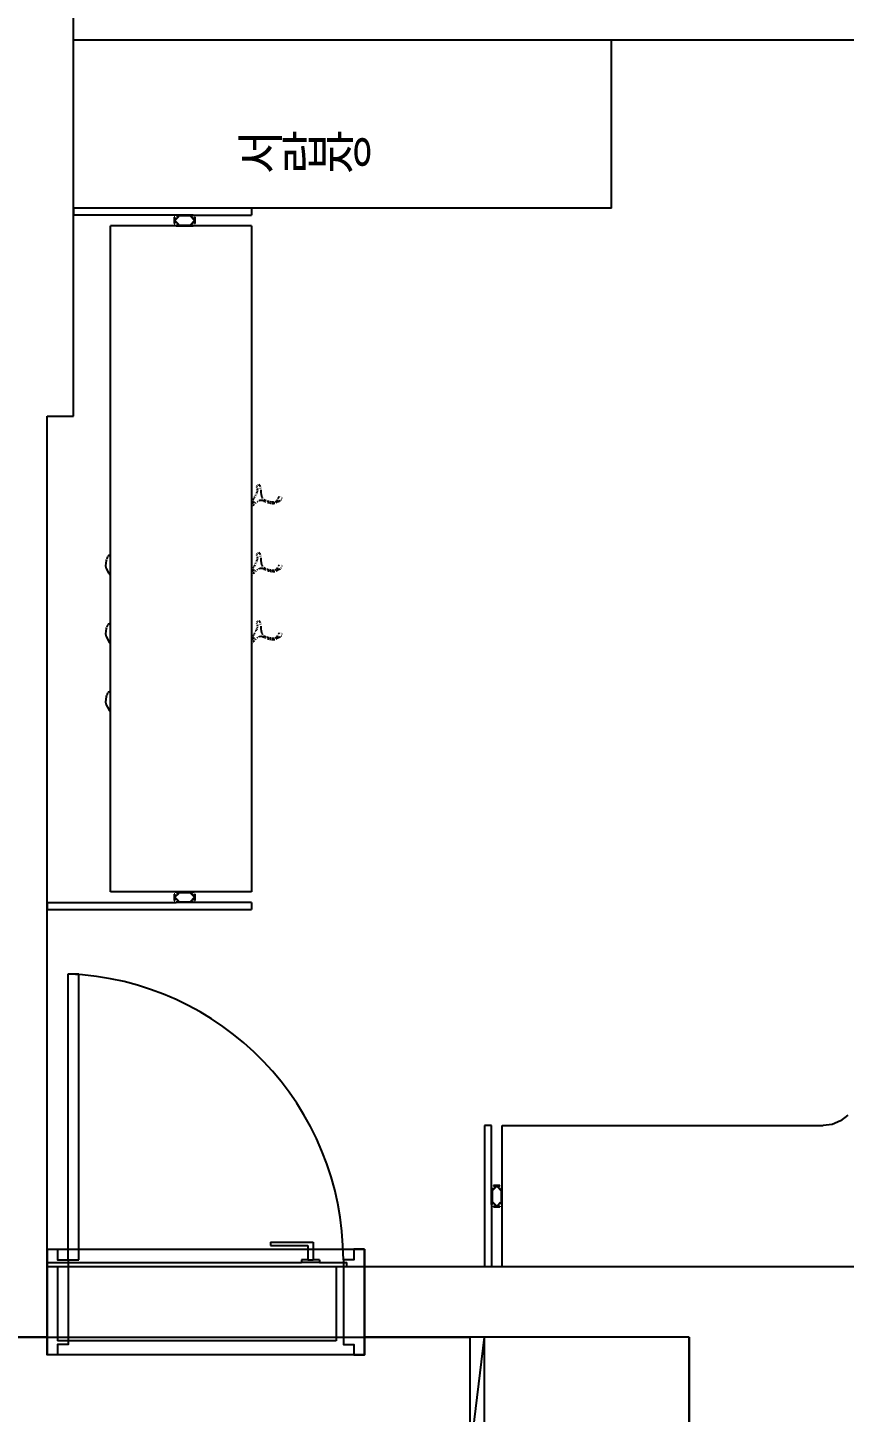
# Model space of a CAD drawing. Header units: millimetres. Extents: x -41292 to 298682, y -22072 to 33155.
# Drawn here: x 33990 to 36305, y 7818 to 11742 of the extents above; entities that cross this region are included whole.
import ezdxf

# ---------------------------------------------------------------- set-up
doc = ezdxf.new("R2010")
doc.units = ezdxf.units.MM
for name, color, linetype in [('0-ELC TEXT', 7, 'Continuous'), ('가구', 8, 'Continuous'), ('벽1', 2, 'Continuous'), ('창호', 4, 'Continuous'), ('틀', 8, 'Continuous')]:
    doc.layers.add(name, color=color, linetype=linetype)
doc.styles.add('코레일둥고', font='@Microsoft JhengHei Light.ttf')

# ---------------------------------------------------------------- blocks, each defined once
blk = doc.blocks.new('AHSISHEUD')
for p, q in [((34747, 29354.4), (34747, 29425.6)), ((34747, 28878.7), (34747, 29354.4)), ((36272, 29354.4), (34747, 29354.4)), ((37287, 29354.4), (36272, 29354.4)), ((36272, 28878.7), (36272, 29354.4)), ((35252, 28878.7), (34747, 28878.7)), ((34747, 28878.7), (34747, 28858.7)), ((34747, 28288.7), (34747, 28858.7)), ((35038.3, 28858.7), (34747, 28858.7)), ((35034.3, 28852.7), (35032.3, 28852.7)), ((35032.3, 28852.7), (35032.3, 28834.7)), ((35034.3, 28846.7), (35034.3, 28852.7)), ((35036.3, 28846.7), (35034.3, 28846.7)), ((35034.3, 28845.7), (35034.3, 28846.7)), ((35034.3, 28845.7), (35036.3, 28845.7)), ((35034.3, 28841.7), (35034.3, 28845.7)), ((35036.3, 28841.7), (35034.3, 28841.7)), ((35034.3, 28840.7), (35036.3, 28840.7)), ((35034.3, 28834.7), (35034.3, 28840.7)), ((35044.3, 28854.7), (35036.3, 28846.7)), ((35036.3, 28845.7), (35045.3, 28854.7)), ((35045.3, 28832.7), (35036.3, 28841.7)), ((35036.3, 28840.7), (35044.3, 28832.7)), ((35038.3, 28856.7), (35038.3, 28858.7)), ((35086.3, 28858.7), (35038.3, 28858.7)), ((35044.3, 28856.7), (35038.3, 28856.7)), ((35044.3, 28856.7), (35044.3, 28854.7)), ((35045.3, 28854.7), (35045.3, 28856.7)), ((35079.3, 28856.7), (35045.3, 28856.7)), ((35079.3, 28856.7), (35079.3, 28854.7)), ((35088.3, 28845.7), (35079.3, 28854.7)), ((35079.3, 28832.7), (35088.3, 28841.7)), ((35080.3, 28854.7), (35080.3, 28856.7)), ((35086.3, 28856.7), (35080.3, 28856.7)), ((35088.3, 28846.7), (35080.3, 28854.7)), ((35088.3, 28840.7), (35080.3, 28832.7)), ((35086.3, 28858.7), (35086.3, 28856.7)), ((35086.3, 28858.7), (35252, 28858.7)), ((35088.3, 28846.7), (35090.3, 28846.7)), ((35090.3, 28845.7), (35088.3, 28845.7)), ((35088.3, 28841.7), (35090.3, 28841.7)), ((35090.3, 28840.7), (35088.3, 28840.7)), ((35090.3, 28846.7), (35090.3, 28852.7)), ((35090.3, 28852.7), (35092.3, 28852.7)), ((35090.3, 28841.7), (35090.3, 28845.7)), ((35090.3, 28834.7), (35090.3, 28840.7)), ((35092.3, 28834.7), (35092.3, 28852.7)), ((35252, 28878.7), (35252, 28858.7)), ((36272, 28878.7), (35252, 28878.7)), ((35038.3, 28828.7), (34852, 28828.7)), ((34852, 27896.5), (34852, 28828.7)), ((35032.3, 28834.7), (35034.3, 28834.7)), ((35038.3, 28828.7), (35038.3, 28830.7)), ((35038.3, 28830.7), (35044.3, 28830.7)), ((35038.3, 28828.7), (35086.3, 28828.7)), ((35044.3, 28830.7), (35044.3, 28832.7)), ((35045.3, 28832.7), (35045.3, 28830.7)), ((35045.3, 28830.7), (35079.3, 28830.7)), ((35079.3, 28830.7), (35079.3, 28832.7)), ((35080.3, 28832.7), (35080.3, 28830.7)), ((35080.3, 28830.7), (35086.3, 28830.7)), ((35086.3, 28830.7), (35086.3, 28828.7)), ((35252, 28828.7), (35086.3, 28828.7)), ((35092.3, 28834.7), (35090.3, 28834.7)), ((35252, 28828.7), (35252, 28045.7)), ((34672, 28288.7), (34747, 28288.7)), ((34672, 26910.7), (34672, 28288.7)), ((35276.7, 28089.2), (35272, 28095.5)), ((35258.6, 28056.5), (35257.6, 28054.8)), ((35260.8, 28060.6), (35259.1, 28057.5)), ((35263, 28065.1), (35262.2, 28063.5)), ((35264, 28067.3), (35263.9, 28067)), ((35264.9, 28069.3), (35264.4, 28068.2)), ((35266.6, 28073.7), (35265.6, 28071)), ((35267, 28092.1), (35265.7, 28091.1)), ((35265.7, 28091.1), (35265.8, 28091)), ((35266.2, 28089.8), (35267.2, 28087.3)), ((35267.5, 28076), (35267.1, 28075.1)), ((35267.8, 28078.3), (35267.5, 28076)), ((35267.9, 28085.5), (35268, 28085.4)), ((35268.6, 28083.7), (35268, 28079.8)), ((35269.4, 28093.7), (35268.3, 28092.9)), ((35277.8, 28084.6), (35277.4, 28086.3)), ((35279, 28073.6), (35278.7, 28080.4)), ((35280, 28065.8), (35279, 28073.6)), ((35282.2, 28058.2), (35280, 28065.8)), ((35282.4, 28057.9), (35282.2, 28058.2)), ((35284.2, 28055.7), (35282.7, 28057.6)), ((35326.7, 28055.6), (35326.4, 28055)), ((35329.6, 28060.2), (35327.5, 28057.1)), ((35330.3, 28061.2), (35329.9, 28060.6)), ((35335.3, 28062.6), (35335.3, 28062.6)), ((35338.9, 28057), (35339, 28057.9)), ((35252, 28045.7), (35252.8, 28046.4)), ((35254.3, 28045.8), (35252, 28044.7)), ((35252, 28045.7), (35252, 28044.7)), ((35252, 28044.7), (35252, 28043.5)), ((35252, 28043.5), (35256.7, 28043.3)), ((35252, 28043.5), (35252, 28031)), ((35252, 28031), (35254.4, 28033.7)), ((35252, 28031), (35252, 27852.7)), ((35254.3, 28048.7), (35252.8, 28046.4)), ((35252.8, 28046.4), (35253.2, 28046.7)), ((35253.2, 28046.7), (35255.9, 28046.8)), ((35254.7, 28049.3), (35254.3, 28048.7)), ((35255.9, 28046.8), (35254.3, 28045.8)), ((35259.9, 28044.8), (35254.3, 28045.8)), ((35254.3, 28045.8), (35256.7, 28043.3)), ((35257, 28053.5), (35255.6, 28051.1)), ((35255.9, 28046.8), (35259.9, 28044.8)), ((35256.6, 28036.2), (35257, 28036.8)), ((35257, 28036.8), (35258.1, 28037.7)), ((35258.6, 28038.3), (35259.7, 28039.3)), ((35263.1, 28042.5), (35264.8, 28044.1)), ((35267.7, 28046.9), (35268.4, 28047.6)), ((35268.4, 28047.6), (35270, 28048.5)), ((35272.3, 28049.9), (35273.6, 28050.6)), ((35274, 28050.8), (35275.2, 28051.5)), ((35275.2, 28051.5), (35277.1, 28051.4)), ((35278.4, 28051.3), (35281.3, 28051)), ((35282.1, 28051), (35282.9, 28050.9)), ((35282.9, 28050.9), (35286.3, 28049.1)), ((35287, 28052), (35286.7, 28052.3)), ((35290.2, 28050.3), (35287, 28052)), ((35287.5, 28048.4), (35289.7, 28047.2)), ((35289.7, 28047.2), (35289.8, 28047.2)), ((35292.8, 28048.9), (35290.4, 28050.1)), ((35291, 28046.7), (35292.5, 28046.1)), ((35294, 28048.2), (35293.9, 28048.2)), ((35297.6, 28047.5), (35295.7, 28047.9)), ((35296.6, 28044.5), (35296.9, 28044.4)), ((35296.9, 28044.4), (35298, 28044.2)), ((35298.5, 28044.1), (35298.6, 28044.1)), ((35299.7, 28047.1), (35298.6, 28047.3)), ((35299.1, 28044), (35301.2, 28043.7)), ((35301.5, 28046.7), (35299.9, 28047)), ((35301.5, 28043.6), (35302.5, 28043.5)), ((35303.9, 28046.2), (35303.8, 28046.2)), ((35306.1, 28045.7), (35304, 28046.1)), ((35304.1, 28043.2), (35305.3, 28043)), ((35305.9, 28042.9), (35306.3, 28042.8)), ((35306.7, 28045.6), (35306.6, 28045.6)), ((35309.2, 28045.1), (35308, 28045.3)), ((35308.5, 28042.5), (35308.6, 28042.5)), ((35308.7, 28042.4), (35310, 28042.2)), ((35309.4, 28045.1), (35309.2, 28045.1)), ((35312.2, 28045), (35310.3, 28045.1)), ((35311.3, 28042), (35312.2, 28041.9)), ((35312.2, 28041.9), (35314, 28042)), ((35313.7, 28045), (35312.7, 28045)), ((35314.6, 28042), (35315.3, 28042.1)), ((35316.3, 28044.9), (35315.3, 28044.9)), ((35315.4, 28042.1), (35318, 28042.2)), ((35317.2, 28045), (35317, 28044.9)), ((35317, 28044.9), (35317, 28044.9)), ((35320.5, 28046.9), (35318.5, 28045.7)), ((35321.5, 28047.5), (35320.6, 28047)), ((35321.4, 28043.6), (35325.9, 28047.1)), ((35323.9, 28048.8), (35323, 28048.3)), ((35325.7, 28053.3), (35323.9, 28048.8)), ((35325.9, 28047.1), (35326.8, 28047.4)), ((35327.3, 28047.6), (35329.6, 28048.6)), ((35330.4, 28048.9), (35333, 28049.9)), ((35333, 28049.9), (35333.4, 28050.2)), ((35336.2, 28052.6), (35336.6, 28052.9)), ((35267, 27899.1), (35265.7, 27898.1)), ((35269.4, 27900.7), (35268.3, 27899.9)), ((35276.7, 27896.2), (35272, 27902.5)), ((34839.6, 27880.5), (34838, 27865)), ((34838, 27865), (34839.6, 27857.3)), ((34840.8, 27883.3), (34839.6, 27880.5)), ((34842.8, 27887.7), (34841.1, 27883.9)), ((34844.7, 27890.2), (34842.8, 27887.7)), ((34847.6, 27893.9), (34845.5, 27891.1)), ((34850.2, 27895.4), (34847.6, 27893.9)), ((34852, 27896.5), (34850.5, 27895.6)), ((34852, 27837.4), (34852, 27896.5)), ((35257, 27860.5), (35255.6, 27858.1)), ((35258.6, 27863.5), (35257.6, 27861.8)), ((35260.8, 27867.6), (35259.1, 27864.5)), ((35263, 27872.1), (35262.2, 27870.5)), ((35264, 27874.3), (35263.9, 27874)), ((35264.9, 27876.3), (35264.4, 27875.2)), ((35266.6, 27880.7), (35265.6, 27878)), ((35265.7, 27898.1), (35265.8, 27898)), ((35266.2, 27896.8), (35267.2, 27894.3)), ((35267.5, 27883), (35267.1, 27882.1)), ((35267.8, 27885.3), (35267.5, 27883)), ((35267.9, 27892.5), (35268, 27892.4)), ((35268.6, 27890.7), (35268, 27886.8)), ((35277.8, 27891.6), (35277.4, 27893.3)), ((35279, 27880.6), (35278.7, 27887.4)), ((35280, 27872.8), (35279, 27880.6)), ((35282.2, 27865.2), (35280, 27872.8)), ((35282.4, 27864.9), (35282.2, 27865.2)), ((35284.2, 27862.7), (35282.7, 27864.6)), ((35287, 27859), (35286.7, 27859.3)), ((35325.7, 27860.3), (35323.9, 27855.8)), ((35326.7, 27862.6), (35326.4, 27862)), ((35329.6, 27867.2), (35327.5, 27864.1)), ((35330.3, 27868.2), (35329.9, 27867.6)), ((35335.3, 27869.6), (35335.3, 27869.6)), ((35336.2, 27859.6), (35336.6, 27859.9)), ((35338.9, 27864), (35339, 27864.9)), ((34839.6, 27857.3), (34846.7, 27843.4)), ((34846.7, 27843.4), (34848.9, 27840.9)), ((34849, 27840.8), (34852, 27837.4)), ((34852, 27703.5), (34852, 27837.4)), ((35252, 27852.7), (35252.8, 27853.4)), ((35254.3, 27852.8), (35252, 27851.7)), ((35252, 27852.7), (35252, 27851.7)), ((35252, 27851.7), (35252, 27850.5)), ((35252, 27850.5), (35256.7, 27850.3)), ((35252, 27850.5), (35252, 27838)), ((35252, 27838), (35254.4, 27840.7)), ((35252, 27838), (35252, 27659.7)), ((35254.3, 27855.7), (35252.8, 27853.4)), ((35252.8, 27853.4), (35253.2, 27853.7)), ((35253.2, 27853.7), (35255.9, 27853.8)), ((35254.7, 27856.3), (35254.3, 27855.7)), ((35255.9, 27853.8), (35254.3, 27852.8)), ((35259.9, 27851.8), (35254.3, 27852.8)), ((35254.3, 27852.8), (35256.7, 27850.3)), ((35255.9, 27853.8), (35259.9, 27851.8)), ((35256.6, 27843.2), (35257, 27843.8)), ((35257, 27843.8), (35258.1, 27844.7)), ((35258.6, 27845.3), (35259.7, 27846.3)), ((35263.1, 27849.5), (35264.8, 27851.1)), ((35267.7, 27853.9), (35268.4, 27854.6)), ((35268.4, 27854.6), (35270, 27855.5)), ((35272.3, 27856.9), (35273.6, 27857.6)), ((35274, 27857.8), (35275.2, 27858.5)), ((35275.2, 27858.5), (35277.1, 27858.4)), ((35278.4, 27858.3), (35281.3, 27858)), ((35282.1, 27858), (35282.9, 27857.9)), ((35282.9, 27857.9), (35286.3, 27856.1)), ((35290.2, 27857.3), (35287, 27859)), ((35287.5, 27855.4), (35289.7, 27854.2)), ((35289.7, 27854.2), (35289.8, 27854.2)), ((35292.8, 27855.9), (35290.4, 27857.1)), ((35291, 27853.7), (35292.5, 27853.1)), ((35294, 27855.2), (35293.9, 27855.2)), ((35297.6, 27854.5), (35295.7, 27854.9)), ((35296.6, 27851.5), (35296.9, 27851.4)), ((35296.9, 27851.4), (35298, 27851.2)), ((35298.5, 27851.1), (35298.6, 27851.1)), ((35299.7, 27854.1), (35298.6, 27854.3)), ((35299.1, 27851), (35301.2, 27850.7)), ((35301.5, 27853.7), (35299.9, 27854)), ((35301.5, 27850.6), (35302.5, 27850.5)), ((35303.9, 27853.2), (35303.8, 27853.2)), ((35306.1, 27852.7), (35304, 27853.1)), ((35304.1, 27850.2), (35305.3, 27850)), ((35305.9, 27849.9), (35306.3, 27849.8)), ((35306.7, 27852.6), (35306.6, 27852.6)), ((35309.2, 27852.1), (35308, 27852.3)), ((35308.5, 27849.5), (35308.6, 27849.5)), ((35308.7, 27849.4), (35310, 27849.2)), ((35309.4, 27852.1), (35309.2, 27852.1)), ((35312.2, 27852), (35310.3, 27852.1)), ((35311.3, 27849), (35312.2, 27848.9)), ((35312.2, 27848.9), (35314, 27849)), ((35313.7, 27852), (35312.7, 27852)), ((35314.6, 27849), (35315.3, 27849.1)), ((35316.3, 27851.9), (35315.3, 27851.9)), ((35315.4, 27849.1), (35318, 27849.2)), ((35317.2, 27852), (35317, 27851.9)), ((35317, 27851.9), (35317, 27851.9)), ((35320.5, 27853.9), (35318.5, 27852.7)), ((35321.5, 27854.5), (35320.6, 27854)), ((35321.4, 27850.6), (35325.9, 27854.1)), ((35323.9, 27855.8), (35323, 27855.3)), ((35325.9, 27854.1), (35326.8, 27854.4)), ((35327.3, 27854.6), (35329.6, 27855.6)), ((35330.4, 27855.9), (35333, 27856.9)), ((35333, 27856.9), (35333.4, 27857.2)), ((34850.2, 27702.4), (34847.6, 27700.9)), ((34852, 27703.5), (34850.5, 27702.6)), ((34852, 27644.4), (34852, 27703.5)), ((35267, 27706.1), (35265.7, 27705.1)), ((35265.7, 27705.1), (35265.8, 27705)), ((35266.2, 27703.8), (35267.2, 27701.3)), ((35269.4, 27707.7), (35268.3, 27706.9)), ((35276.7, 27703.2), (35272, 27709.5)), ((34839.6, 27687.5), (34838, 27672)), ((34838, 27672), (34839.6, 27664.3)), ((34840.8, 27690.3), (34839.6, 27687.5)), ((34839.6, 27664.3), (34846.7, 27650.4)), ((34842.8, 27694.7), (34841.1, 27690.9)), ((34844.7, 27697.2), (34842.8, 27694.7)), ((34847.6, 27700.9), (34845.5, 27698.1)), ((35254.7, 27663.3), (35254.3, 27662.7)), ((35257, 27667.5), (35255.6, 27665.1)), ((35258.6, 27670.5), (35257.6, 27668.8)), ((35260.8, 27674.6), (35259.1, 27671.5)), ((35263, 27679.1), (35262.2, 27677.5)), ((35264, 27681.3), (35263.9, 27681)), ((35264.9, 27683.3), (35264.4, 27682.2)), ((35266.6, 27687.7), (35265.6, 27685)), ((35267.5, 27690), (35267.1, 27689.1)), ((35267.8, 27692.3), (35267.5, 27690)), ((35267.9, 27699.5), (35268, 27699.4)), ((35268.6, 27697.7), (35268, 27693.8)), ((35272.3, 27663.9), (35273.6, 27664.6)), ((35274, 27664.8), (35275.2, 27665.5)), ((35275.2, 27665.5), (35277.1, 27665.4)), ((35277.8, 27698.6), (35277.4, 27700.3)), ((35278.4, 27665.3), (35281.3, 27665)), ((35279, 27687.6), (35278.7, 27694.4)), ((35280, 27679.8), (35279, 27687.6)), ((35282.2, 27672.2), (35280, 27679.8)), ((35282.1, 27665), (35282.9, 27664.9)), ((35282.4, 27671.9), (35282.2, 27672.2)), ((35284.2, 27669.7), (35282.7, 27671.6)), ((35282.9, 27664.9), (35286.3, 27663.1)), ((35287, 27666), (35286.7, 27666.3)), ((35290.2, 27664.3), (35287, 27666)), ((35292.8, 27662.9), (35290.4, 27664.1)), ((35325.7, 27667.3), (35323.9, 27662.8)), ((35326.7, 27669.6), (35326.4, 27669)), ((35329.6, 27674.2), (35327.5, 27671.1)), ((35330.3, 27675.2), (35329.9, 27674.6)), ((35330.4, 27662.9), (35333, 27663.9)), ((35333, 27663.9), (35333.4, 27664.2)), ((35335.3, 27676.6), (35335.3, 27676.6)), ((35336.2, 27666.6), (35336.6, 27666.9)), ((35338.9, 27671), (35339, 27671.9)), ((34846.7, 27650.4), (34848.9, 27647.9)), ((34849, 27647.8), (34852, 27644.4)), ((34852, 27510.5), (34852, 27644.4)), ((35252, 27659.7), (35252.8, 27660.4)), ((35254.3, 27659.8), (35252, 27658.7)), ((35252, 27659.7), (35252, 27658.7)), ((35252, 27658.7), (35252, 27657.5)), ((35252, 27657.5), (35256.7, 27657.3)), ((35252, 27657.5), (35252, 27645)), ((35252, 27645), (35254.4, 27647.7)), ((35252, 27645), (35252, 26940.7)), ((35254.3, 27662.7), (35252.8, 27660.4)), ((35252.8, 27660.4), (35253.2, 27660.7)), ((35253.2, 27660.7), (35255.9, 27660.8)), ((35255.9, 27660.8), (35254.3, 27659.8)), ((35259.9, 27658.8), (35254.3, 27659.8)), ((35254.3, 27659.8), (35256.7, 27657.3)), ((35255.9, 27660.8), (35259.9, 27658.8)), ((35256.6, 27650.2), (35257, 27650.8)), ((35257, 27650.8), (35258.1, 27651.7)), ((35258.6, 27652.3), (35259.7, 27653.3)), ((35263.1, 27656.5), (35264.8, 27658.1)), ((35267.7, 27660.9), (35268.4, 27661.6)), ((35268.4, 27661.6), (35270, 27662.5)), ((35287.5, 27662.4), (35289.7, 27661.2)), ((35289.7, 27661.2), (35289.8, 27661.2)), ((35291, 27660.7), (35292.5, 27660.1)), ((35294, 27662.2), (35293.9, 27662.2)), ((35297.6, 27661.5), (35295.7, 27661.9)), ((35296.6, 27658.5), (35296.9, 27658.4)), ((35296.9, 27658.4), (35298, 27658.2)), ((35298.5, 27658.1), (35298.6, 27658.1)), ((35299.7, 27661.1), (35298.6, 27661.3)), ((35299.1, 27658), (35301.2, 27657.7)), ((35301.5, 27660.7), (35299.9, 27661)), ((35301.5, 27657.6), (35302.5, 27657.5)), ((35303.9, 27660.2), (35303.8, 27660.2)), ((35306.1, 27659.7), (35304, 27660.1)), ((35304.1, 27657.2), (35305.3, 27657)), ((35305.9, 27656.9), (35306.3, 27656.8)), ((35306.7, 27659.6), (35306.6, 27659.6)), ((35309.2, 27659.1), (35308, 27659.3)), ((35308.5, 27656.5), (35308.6, 27656.5)), ((35308.7, 27656.4), (35310, 27656.2)), ((35309.4, 27659.1), (35309.2, 27659.1)), ((35312.2, 27659), (35310.3, 27659.1)), ((35311.3, 27656), (35312.2, 27655.9)), ((35312.2, 27655.9), (35314, 27656)), ((35313.7, 27659), (35312.7, 27659)), ((35314.6, 27656), (35315.3, 27656.1)), ((35316.3, 27658.9), (35315.3, 27658.9)), ((35315.4, 27656.1), (35318, 27656.2)), ((35317.2, 27659), (35317, 27658.9)), ((35317, 27658.9), (35317, 27658.9)), ((35320.5, 27660.9), (35318.5, 27659.7)), ((35321.5, 27661.5), (35320.6, 27661)), ((35321.4, 27657.6), (35325.9, 27661.1)), ((35323.9, 27662.8), (35323, 27662.3)), ((35325.9, 27661.1), (35326.8, 27661.4)), ((35327.3, 27661.6), (35329.6, 27662.6)), ((34847.6, 27507.9), (34845.5, 27505.1)), ((34850.2, 27509.4), (34847.6, 27507.9)), ((34852, 27510.5), (34850.5, 27509.6)), ((34852, 27451.4), (34852, 27510.5)), ((34839.6, 27494.5), (34838, 27479)), ((34838, 27479), (34839.6, 27471.3)), ((34840.8, 27497.3), (34839.6, 27494.5)), ((34839.6, 27471.3), (34846.7, 27457.4)), ((34842.8, 27501.7), (34841.1, 27497.9)), ((34844.7, 27504.2), (34842.8, 27501.7)), ((34846.7, 27457.4), (34848.9, 27454.9)), ((34849, 27454.8), (34852, 27451.4)), ((34852, 26940.7), (34852, 27451.4)), ((35038.3, 26940.7), (34852, 26940.7)), ((35034.3, 26934.7), (35032.3, 26934.7)), ((35032.3, 26934.7), (35032.3, 26916.7)), ((35034.3, 26928.7), (35034.3, 26934.7)), ((35036.3, 26928.7), (35034.3, 26928.7)), ((35034.3, 26927.7), (35034.3, 26928.7)), ((35034.3, 26927.7), (35036.3, 26927.7)), ((35034.3, 26923.7), (35034.3, 26927.7)), ((35036.3, 26923.7), (35034.3, 26923.7)), ((35034.3, 26922.7), (35036.3, 26922.7)), ((35034.3, 26916.7), (35034.3, 26922.7)), ((35044.3, 26936.7), (35036.3, 26928.7)), ((35036.3, 26927.7), (35045.3, 26936.7)), ((35045.3, 26914.7), (35036.3, 26923.7)), ((35036.3, 26922.7), (35044.3, 26914.7)), ((35038.3, 26938.7), (35038.3, 26940.7)), ((35086.3, 26940.7), (35038.3, 26940.7)), ((35044.3, 26938.7), (35038.3, 26938.7)), ((35044.3, 26938.7), (35044.3, 26936.7)), ((35045.3, 26936.7), (35045.3, 26938.7)), ((35079.3, 26938.7), (35045.3, 26938.7)), ((35079.3, 26938.7), (35079.3, 26936.7)), ((35088.3, 26927.7), (35079.3, 26936.7)), ((35079.3, 26914.7), (35088.3, 26923.7)), ((35080.3, 26936.7), (35080.3, 26938.7)), ((35086.3, 26938.7), (35080.3, 26938.7)), ((35088.3, 26928.7), (35080.3, 26936.7)), ((35088.3, 26922.7), (35080.3, 26914.7)), ((35086.3, 26940.7), (35086.3, 26938.7)), ((35252, 26940.7), (35086.3, 26940.7)), ((35088.3, 26928.7), (35090.3, 26928.7)), ((35090.3, 26927.7), (35088.3, 26927.7)), ((35088.3, 26923.7), (35090.3, 26923.7)), ((35090.3, 26922.7), (35088.3, 26922.7)), ((35090.3, 26928.7), (35090.3, 26934.7)), ((35090.3, 26934.7), (35092.3, 26934.7)), ((35090.3, 26923.7), (35090.3, 26927.7)), ((35090.3, 26916.7), (35090.3, 26922.7)), ((35092.3, 26916.7), (35092.3, 26934.7)), ((34672, 26910.7), (34672, 26890.7)), ((34672, 26910.7), (35038.3, 26910.7)), ((34672, 25890.7), (34672, 26890.7)), ((34672, 26890.7), (35252, 26890.7)), ((35032.3, 26916.7), (35034.3, 26916.7)), ((35038.3, 26910.7), (35038.3, 26912.7)), ((35038.3, 26912.7), (35044.3, 26912.7)), ((35086.3, 26910.7), (35038.3, 26910.7)), ((35044.3, 26912.7), (35044.3, 26914.7)), ((35045.3, 26914.7), (35045.3, 26912.7)), ((35045.3, 26912.7), (35079.3, 26912.7)), ((35079.3, 26912.7), (35079.3, 26914.7)), ((35080.3, 26914.7), (35080.3, 26912.7)), ((35080.3, 26912.7), (35086.3, 26912.7)), ((35086.3, 26912.7), (35086.3, 26910.7)), ((35252, 26910.7), (35086.3, 26910.7)), ((35092.3, 26916.7), (35090.3, 26916.7)), ((35252, 26910.7), (35252, 26890.7)), ((36922, 26292.1), (36897.9, 26282.1)), ((36942.8, 26308), (36922, 26292.1)), ((35932, 26278.7), (35912, 26278.7)), ((35912, 26278.7), (35912, 25878.7)), ((35932, 26102.7), (35932, 26278.7)), ((35962, 26278.7), (36872, 26278.7)), ((35962, 26102.7), (35962, 26278.7)), ((36897.9, 26282.1), (36872, 26278.7)), ((35932, 26102.7), (35934, 26102.7)), ((35932, 26054.7), (35932, 26102.7)), ((35934, 26102.7), (35934, 26096.7)), ((35934, 26096.7), (35936, 26096.7)), ((35936, 26095.7), (35934, 26095.7)), ((35934, 26095.7), (35934, 26061.7)), ((35944, 26104.7), (35936, 26096.7)), ((35936, 26095.7), (35945, 26104.7)), ((35938, 26108.7), (35938, 26106.7)), ((35956, 26108.7), (35938, 26108.7)), ((35938, 26106.7), (35944, 26106.7)), ((35944, 26106.7), (35944, 26104.7)), ((35945, 26106.7), (35949, 26106.7)), ((35945, 26104.7), (35945, 26106.7)), ((35949, 26106.7), (35949, 26104.7)), ((35949, 26106.7), (35950, 26106.7)), ((35949, 26104.7), (35958, 26095.7)), ((35950, 26106.7), (35956, 26106.7)), ((35950, 26104.7), (35950, 26106.7)), ((35958, 26096.7), (35950, 26104.7)), ((35956, 26106.7), (35956, 26108.7)), ((35960, 26096.7), (35958, 26096.7)), ((35958, 26095.7), (35960, 26095.7)), ((35960, 26096.7), (35960, 26102.7)), ((35960, 26102.7), (35962, 26102.7)), ((35960, 26061.7), (35960, 26095.7)), ((35962, 26054.7), (35962, 26102.7)), ((35934, 26054.7), (35932, 26054.7)), ((35932, 26054.7), (35932, 25878.7)), ((35934, 26061.7), (35936, 26061.7)), ((35936, 26060.7), (35934, 26060.7)), ((35934, 26060.7), (35934, 26054.7)), ((35936, 26061.7), (35945, 26052.7)), ((35944, 26052.7), (35936, 26060.7)), ((35949, 26052.7), (35958, 26061.7)), ((35950, 26052.7), (35958, 26060.7)), ((35960, 26061.7), (35958, 26061.7)), ((35958, 26060.7), (35960, 26060.7)), ((35960, 26054.7), (35960, 26060.7)), ((35962, 26054.7), (35960, 26054.7)), ((35962, 25878.7), (35962, 26054.7)), ((35938, 26048.7), (35938, 26050.7)), ((35938, 26050.7), (35944, 26050.7)), ((35938, 26048.7), (35956, 26048.7)), ((35944, 26050.7), (35944, 26052.7)), ((35945, 26052.7), (35945, 26050.7)), ((35945, 26050.7), (35949, 26050.7)), ((35949, 26050.7), (35949, 26052.7)), ((35950, 26052.7), (35950, 26050.7)), ((35950, 26050.7), (35956, 26050.7)), ((35956, 26050.7), (35956, 26048.7)), ((35305.1, 25948.7), (35426.4, 25948.7)), ((35305.1, 25948.7), (35305.1, 25938.7)), ((35305.1, 25938.7), (35411.2, 25938.7)), ((35411.2, 25938.7), (35411.2, 25898.7)), ((35426.4, 25948.7), (35426.4, 25898.7)), ((35393.5, 25898.7), (35393.5, 25890.7)), ((35411.2, 25898.7), (35393.5, 25898.7)), ((35411.2, 25898.7), (35426.4, 25898.7)), ((35444, 25898.7), (35426.4, 25898.7)), ((35444, 25898.7), (35444, 25890.7)), ((34672, 25878.7), (34672, 25890.7)), ((34672, 25890.7), (35393.5, 25890.7)), ((34702, 25878.7), (34672, 25878.7)), ((34702, 25878.7), (34702, 25678.7)), ((35492, 25878.7), (34702, 25878.7)), ((35444, 25890.7), (35393.5, 25890.7)), ((35444, 25890.7), (35522, 25890.7)), ((35492, 25878.7), (35492, 25678.7)), ((35522, 25878.7), (35492, 25878.7)), ((35522, 25878.7), (35522, 25890.7)), ((35912, 25878.7), (35522, 25878.7)), ((35932, 25878.7), (35912, 25878.7)), ((35962, 25878.7), (35932, 25878.7)), ((37372, 25878.7), (35962, 25878.7)), ((34472, 25678.7), (34702, 25678.7)), ((34702, 25678.7), (34702, 25668.7)), ((34702, 25678.7), (35492, 25678.7)), ((35492, 25668.7), (34702, 25668.7)), ((35492, 25678.7), (35492, 25668.7)), ((35492, 25678.7), (35872, 25678.7)), ((36492, 25678.7), (35872, 25678.7)), ((35872, 24278.7), (35872, 25678.7)), ((36492, 25678.7), (36492, 24278.7))]:
    blk.add_line(p, q)

msp = doc.modelspace()

# ---------------------------------------------------------------- linework, layer by layer
at = {"layer": '가구'}
for p in [(35209.67, 7405.58), (35284.67, 6630.58)]:
    msp.add_line(p, (35284.67, 8030.58), dxfattribs=at)
at = {"layer": '벽1'}
for p, q in [((34119.67, 10640.58), (34119.67, 11830.58)), ((34044.67, 10640.58), (34119.67, 10640.58)), ((34044.67, 8230.58), (34044.67, 10640.58)), ((34044.67, 8230.58), (34044.67, 8030.58)), ((36744.67, 8230.58), (34944.67, 8230.58)), ((34944.67, 8230.58), (34944.67, 8030.58)), ((34044.67, 8030.58), (33844.67, 8030.58)), ((34044.67, 8030.58), (33844.67, 8030.58)), ((35864.67, 8030.58), (34944.67, 8030.58)), ((35864.67, 8030.58), (34944.67, 8030.58)), ((35864.67, 8030.58), (35864.67, 6630.58))]:
    msp.add_line(p, q, dxfattribs=at)
at = {"layer": '창호'}
msp.add_arc((34074.67, 8250.58), 810, 0, 87.87745, dxfattribs=at)
at = {"layer": '틀'}
for p, q in [((34104.67, 8250.58), (34104.67, 9060.58)), ((34104.67, 9060.58), (34134.67, 9060.58)), ((34134.67, 8250.58), (34134.67, 9060.03)), ((34044.67, 7980.58), (34044.67, 8280.58)), ((34044.67, 8280.58), (34944.67, 8280.58)), ((34044.67, 8280.58), (34044.67, 7980.58)), ((34944.67, 8280.58), (34944.67, 7980.58)), ((34104.67, 8250.58), (34134.67, 8250.58)), ((34944.67, 7980.58), (34044.67, 7980.58))]:
    msp.add_line(p, q, dxfattribs=at)
for points in [[(34044.67, 8280.58), (34074.67, 8280.58), (34074.67, 8250.58), (34104.67, 8250.58), (34104.67, 8010.58), (34074.67, 8010.58), (34074.67, 7980.58), (34044.67, 7980.58), (34044.67, 8280.58)], [(34944.67, 8280.58), (34914.67, 8280.58), (34914.67, 8250.58), (34884.67, 8250.58), (34884.67, 8010.58), (34914.67, 8010.58), (34914.67, 7980.58), (34944.67, 7980.58), (34944.67, 8280.58)]]:
    msp.add_lwpolyline(points, dxfattribs=at)

# ---------------------------------------------------------------- block references
msp.add_blockref('AHSISHEUD', (-627.37, -17648.09))

# ---------------------------------------------------------------- texts
at = {"layer": '0-ELC TEXT', "style": '코레일둥고'}
msp.add_text('서랍장', height=100, dxfattribs=at).set_placement((34579.83, 11342.86))

doc.saveas('drawing.dxf')
